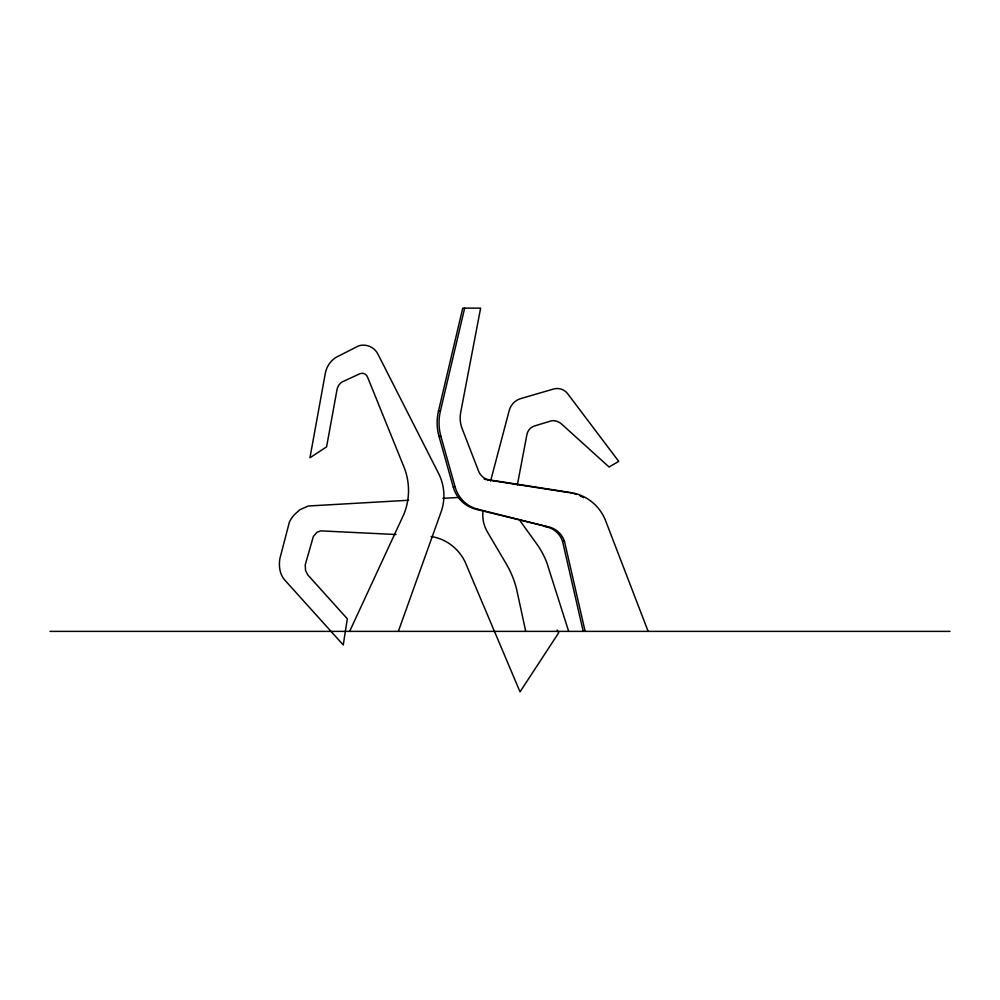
<?xml version="1.0" encoding="UTF-8"?>
<svg xmlns="http://www.w3.org/2000/svg" width="1000" height="1000" viewBox="0 0 1000 1000"><rect width="100%" height="100%" fill="white"/><g stroke="black" fill="none" stroke-linecap="round" stroke-linejoin="round"><path stroke-width="1.5" d="M517.35 484.938L526.938 434.462A11.062 11.062 0 0 1 534.587 425.95L551.862 420.688A13.25 13.25 0 0 1 562.225 424.625L609.075 467.013L618.725 461.375L567.65 393.688A13.05 13.05 0 0 0 553.575 389.025L520.825 398.562A16.887 16.887 0 0 0 509.225 410.475L490.625 480.925M585.138 631.375L564.45 541.237A22 21.812 -90 0 0 546.663 526.525L475.9 509.25A31.688 31.412 -90 0 1 453.263 487.137L439 436.362A50.012 49.562 -90 0 1 438.462 411.163L462.738 308.125L480.625 308.125L460.675 412.575A28.95 28.7 -90 0 0 462.125 428.575L478.575 471.112A14.075 13.963 -90 0 0 489.45 479.913L570.775 492.562A45.138 44.737 90 0 1 605.662 520.85L648.15 631.375M546.663 526.525L477.812 509.25A31.688 31.412 -90 0 1 455.175 487.137L440.913 436.362A50.012 49.562 -90 0 1 440.375 411.163L464.65 308.125M398.338 631.375L441.5 510.775A49.075 49.075 0 0 0 438.562 473.4L377.887 354.062A16.3 16.3 0 0 0 358.762 345.8L335.85 357.45A23.95 23.95 0 0 0 325.325 373.263L309.962 457.762L326.587 446.85L337 389.725A12.038 12.038 0 0 1 341.85 382.088L359.688 373.812A5.775 5.775 0 0 1 367.612 377.262L403.9 466.85A63.062 63.062 0 0 1 403.9 514.212L349.637 631.375M408.587 500.262L308.3 506L299.713 509.812L293.9 515.163A34.137 34.137 0 0 0 289.425 521.975L279.875 558.612C278.688 565.975 279.625 574.275 284.75 580.037L343.25 644.95L347.337 618.8L307.787 574.9L305.538 570.5L305.25 564.812L313.337 536.5L317.1 532.188L320.8 530.875L396.025 534.513M442.875 498.35L458.45 497.475M438.462 411.163L440.375 411.163M439 436.362L440.913 436.362M489.45 479.913L487.537 479.913L568.85 492.562M453.263 487.137L455.175 487.137M475.9 509.25L477.812 509.25M544.75 526.525A22 21.812 -90 0 1 562.537 541.237L564.45 541.237M50 631.375L950 631.375M431.125 536.562C445.8 538.587 458.738 548.587 465.075 561.875L520.025 691.875L558.7 632.775L557.163 630.062M568.675 631.375L546.962 563.112A80.15 80.15 0 0 0 536.763 543.975L521.287 522.513A34.825 34.825 0 0 1 519.975 520.55M562.537 541.237L583.225 631.375M525.725 631.375L516.55 589A95.225 95.225 0 0 0 506.175 563.737L487.45 532.013A33.512 33.512 0 0 1 483.05 510.75M486.337 479.675A14.075 13.963 -90 0 1 484.038 478.888M570.138 492.788A45.138 44.737 -90 0 1 572.688 493.338M573.95 493.663A45.138 44.737 -90 0 1 576.438 494.438M580.075 495.875A45.138 44.737 -90 0 1 583.575 497.612"/></g></svg>
